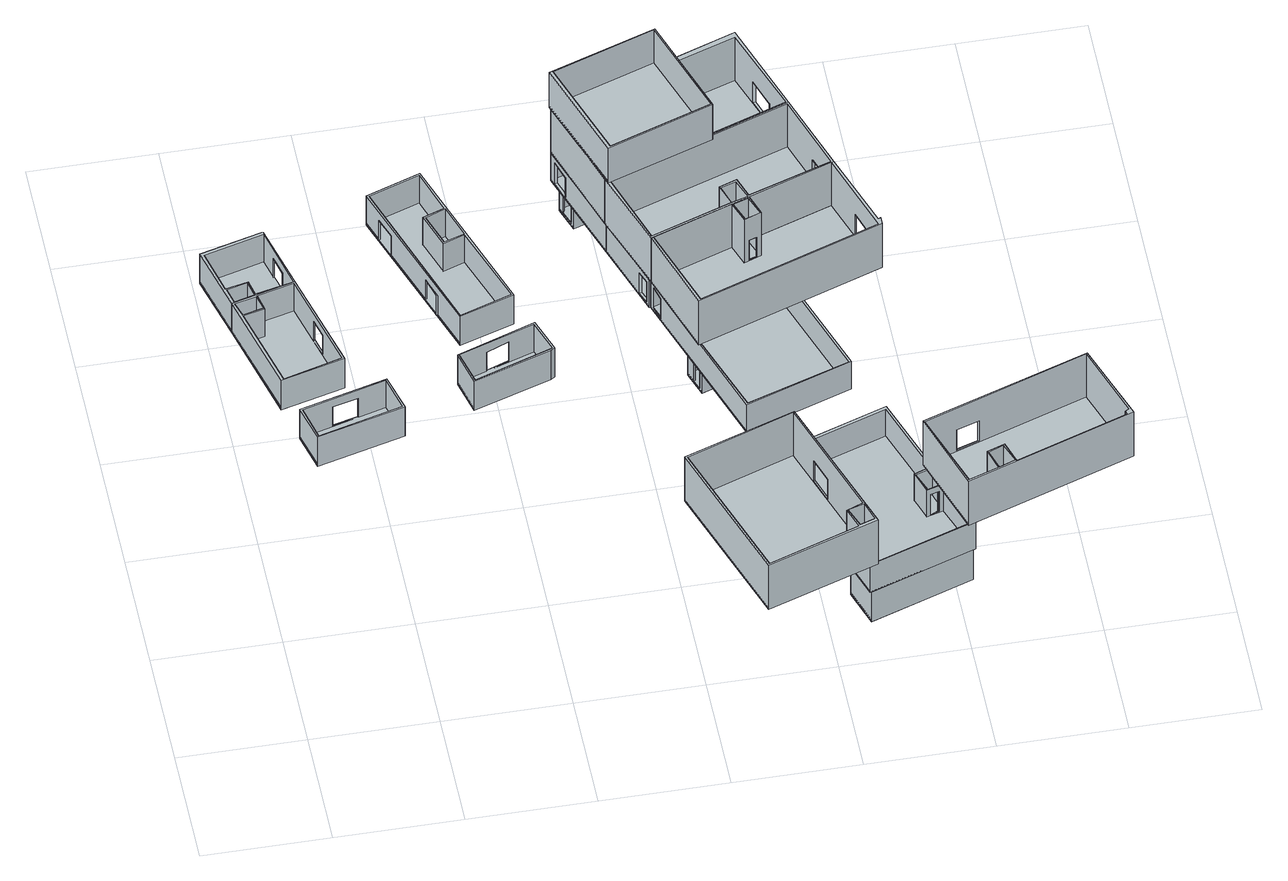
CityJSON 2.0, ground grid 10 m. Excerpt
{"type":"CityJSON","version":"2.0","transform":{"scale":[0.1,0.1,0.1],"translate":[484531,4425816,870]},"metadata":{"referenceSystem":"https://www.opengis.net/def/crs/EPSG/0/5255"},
"CityObjects":{
"object1":{"type":"GenericCityObject","attributes":{"name":"G_-1_19_Bağımsız Bölüm","geometrySuitability":1001,"integrationState":1004,"independentSectionNumber":"19","blockName":"G","takbisPropertyIdentityNumber":-1,"maksIdentityNumber":5136201208,"maksNumaratajIdentityNumber":733704373,"maksIntegrationState":1003,"registeredQuality":"İŞYERİ","registeredFloorDefinition":"B2","propertyLot":"58/44867","additionalNote":"-","independentSectionCardinalDirection":1001,"independentSectionUsage":1002,"partCount":2,"independentSectionPlanNetArea":39.37,"independentSectionPlanGrossArea":44.11,"independentSectionCalculatedArea":44.25,"class":"BagimsizBolum"},"geometry":[{"type":"MultiSurface","lod":"2","boundaries":[[[0,1,2,3]],[[4,5,6,7]],[[8,9,10,11],[12,13,14,15,16,17],[18,19,20,21]],[[3,11,8,2],[22,23,24,25]],[[2,8,9,1]],[[1,9,10,0]],[[0,10,11,3]],[[26,12,17,27]],[[28,13,12,26]],[[29,14,13,28],[30,31,32,33]],[[34,15,14,29]],[[35,16,15,34]],[[27,17,16,35]],[[36,21,20,37]],[[37,20,19,38]],[[38,19,18,39]],[[39,18,21,36]],[[22,30,33,25]],[[23,31,30,22]],[[24,32,31,23]],[[25,33,32,24]]]}]},
"object2":{"type":"GenericCityObject","attributes":{"name":"G_-1_20_Bağımsız Bölüm","geometrySuitability":1001,"integrationState":1004,"independentSectionNumber":"20","blockName":"G","takbisPropertyIdentityNumber":-1,"maksIdentityNumber":5313148818,"maksNumaratajIdentityNumber":759763162,"maksIntegrationState":1003,"registeredQuality":"İŞYERİ","registeredFloorDefinition":"B2","propertyLot":"39/44867","additionalNote":"-","independentSectionCardinalDirection":1001,"independentSectionUsage":1002,"partCount":2,"independentSectionPlanNetArea":22.18,"independentSectionPlanGrossArea":28.06,"independentSectionCalculatedArea":28.51,"class":"BagimsizBolum"},"geometry":[{"type":"MultiSurface","lod":"2","boundaries":[[[40,0,3,41,42]],[[43,7,6,44,45]],[[46,11,10,47,48],[49,50,51,52,53,54],[55,56,57,58]],[[42,48,46,41]],[[41,46,11,3],[59,60,61,62]],[[0,10,11,3]],[[0,10,47,40]],[[40,47,48,42]],[[63,49,54,64]],[[65,50,49,63]],[[66,51,50,65]],[[67,52,51,66]],[[68,53,52,67]],[[64,54,53,68],[69,70,71,72]],[[73,55,58,74]],[[75,56,55,73]],[[76,57,56,75]],[[74,58,57,76]],[[59,69,72,62]],[[60,70,69,59]],[[61,71,70,60]],[[62,72,71,61]]]}]},
"object3":{"type":"GenericCityObject","attributes":{"name":"G_-1_18_Bağımsız Bölüm","geometrySuitability":1001,"integrationState":1004,"independentSectionNumber":"18","blockName":"G","takbisPropertyIdentityNumber":-1,"maksIdentityNumber":5414365105,"maksNumaratajIdentityNumber":700401748,"maksIntegrationState":1003,"registeredQuality":"İŞYERİ","registeredFloorDefinition":"B2","propertyLot":"31/44867","additionalNote":"-","independentSectionCardinalDirection":1001,"independentSectionUsage":1002,"partCount":1,"independentSectionPlanNetArea":18.61,"independentSectionPlanGrossArea":22.44,"independentSectionCalculatedArea":21.83,"class":"BagimsizBolum"},"geometry":[{"type":"MultiSurface","lod":"2","boundaries":[[[77,78,79,80]],[[81,82,83,84]],[[85,86,87,88],[89,90,91,92]],[[80,88,85,79]],[[79,85,86,78]],[[78,86,87,77]],[[77,87,88,80],[93,94,95,96]],[[97,89,92,98]],[[99,90,89,97]],[[100,91,90,99]],[[98,92,91,100],[101,102,103,104]],[[93,101,104,96]],[[94,102,101,93]],[[95,103,102,94]],[[96,104,103,95]]]}]},
"object4":{"type":"GenericCityObject","attributes":{"name":"G_-1_21_Bağımsız Bölüm","geometrySuitability":1001,"integrationState":1004,"independentSectionNumber":"21","blockName":"G","takbisPropertyIdentityNumber":-1,"maksIdentityNumber":5085868072,"maksNumaratajIdentityNumber":736618869,"maksIntegrationState":1003,"registeredQuality":"İŞYERİ","registeredFloorDefinition":"B2","propertyLot":"29/44867","additionalNote":"-","independentSectionCardinalDirection":1001,"independentSectionUsage":1002,"partCount":1,"independentSectionPlanNetArea":15.2,"independentSectionPlanGrossArea":20.49,"independentSectionCalculatedArea":20.38,"class":"BagimsizBolum"},"geometry":[{"type":"MultiSurface","lod":"2","boundaries":[[[105,106,107,108,109]],[[110,111,112,113,114]],[[115,116,117,118,119],[120,121,122,123]],[[109,119,115,108]],[[108,115,116,107]],[[107,116,117,106]],[[106,117,118,105]],[[105,118,119,109],[124,125,126,127]],[[128,120,123,129]],[[130,121,120,128]],[[131,122,121,130]],[[129,123,122,131],[132,133,134,135]],[[124,132,135,127]],[[125,133,132,124]],[[126,134,133,125]],[[127,135,134,126]]]}]},
"object5":{"type":"GenericCityObject","attributes":{"name":"G_-1_22_Bağımsız Bölüm","geometrySuitability":1001,"integrationState":1004,"independentSectionNumber":"22","blockName":"G","takbisPropertyIdentityNumber":-1,"maksIdentityNumber":5162144306,"maksNumaratajIdentityNumber":739914604,"maksIntegrationState":1003,"registeredQuality":"İŞYERİ","registeredFloorDefinition":"B2","propertyLot":"83/44867","additionalNote":"-","independentSectionCardinalDirection":1001,"independentSectionUsage":1002,"partCount":2,"independentSectionPlanNetArea":52.18,"independentSectionPlanGrossArea":64.02,"independentSectionCalculatedArea":64.27,"class":"BagimsizBolum"},"geometry":[{"type":"MultiSurface","lod":"2","boundaries":[[[136,137,138,139]],[[140,141,142,143]],[[144,145,146,147],[148,149,150,151,152,153,154,155],[156,157,158,159]],[[139,147,144,138]],[[138,144,145,137]],[[137,145,146,136],[160,161,162,163],[164,165,166,167]],[[136,146,147,139]],[[168,155,154,169],[170,171,172,173],[174,175,176,177]],[[169,154,153,178]],[[178,153,152,179]],[[179,152,151,180]],[[180,151,150,181]],[[181,150,149,182]],[[182,149,148,183]],[[183,148,155,168]],[[184,159,158,185]],[[185,158,157,186]],[[186,157,156,187]],[[187,156,159,184]],[[160,170,173,163]],[[161,171,170,160]],[[162,172,171,161]],[[163,173,172,162]],[[164,174,177,167]],[[165,175,174,164]],[[166,176,175,165]],[[167,177,176,166]]]}]},
"object6":{"type":"GenericCityObject","attributes":{"name":"G_-1_12_Bağımsız Bölüm","geometrySuitability":1001,"integrationState":1004,"independentSectionNumber":"12","blockName":"G","takbisPropertyIdentityNumber":-1,"maksIdentityNumber":5111626643,"maksNumaratajIdentityNumber":695886507,"maksIntegrationState":1003,"registeredQuality":"İŞYERİ","registeredFloorDefinition":"2232.99","propertyLot":"157/44867","additionalNote":"-","independentSectionCardinalDirection":1005,"independentSectionUsage":1002,"partCount":2,"independentSectionPlanNetArea":108.83,"independentSectionPlanGrossArea":119.2,"independentSectionCalculatedArea":117.43,"class":"BagimsizBolum"},"geometry":[{"type":"MultiSurface","lod":"2","boundaries":[[[188,189,190,191]],[[192,193,194,195]],[[196,197,198,199],[200,201,202,203,204,205],[206,207,208,209]],[[191,199,196,190],[210,211,212,213]],[[190,196,197,189]],[[189,197,198,188]],[[188,198,199,191]],[[214,205,204,215]],[[215,204,203,216]],[[216,203,202,217]],[[217,202,201,218],[219,220,221,222]],[[218,201,200,223],[224,225,226,227]],[[223,200,205,214]],[[228,209,208,229]],[[229,208,207,230],[231,232,233,234]],[[230,207,206,235]],[[235,206,209,228]],[[210,219,222,213]],[[211,220,219,210]],[[212,221,220,211]],[[213,222,221,212]],[[224,232,233,227]],[[225,231,232,224]],[[226,234,231,225]],[[227,233,234,226]]]}]},
"object7":{"type":"GenericCityObject","attributes":{"name":"G_-1_4_Bağımsız Bölüm","geometrySuitability":1001,"integrationState":1004,"independentSectionNumber":"4","blockName":"G","takbisPropertyIdentityNumber":-1,"maksIdentityNumber":5488740324,"maksNumaratajIdentityNumber":747462802,"maksIntegrationState":1003,"registeredQuality":"İŞ YERİ","registeredFloorDefinition":"K1","propertyLot":"325/44867","additionalNote":"-","independentSectionCardinalDirection":1007,"independentSectionUsage":1002,"partCount":1,"independentSectionPlanNetArea":237.79,"independentSectionPlanGrossArea":254.12,"independentSectionCalculatedArea":78.38,"class":"BagimsizBolum"},"geometry":[{"type":"MultiSurface","lod":"2","boundaries":[[[236,237,238,239]],[[240,241,242,243]],[[244,245,246,247],[248,249,250,251]],[[239,247,244,238]],[[238,244,245,237]],[[237,245,246,236]],[[236,246,247,239]],[[252,248,251,253]],[[254,249,248,252]],[[255,250,249,254]],[[253,251,250,255]]]}]},
"object8":{"type":"GenericCityObject","attributes":{"name":"G_-1_4_Bağımsız Bölüm","geometrySuitability":1001,"integrationState":1004,"independentSectionNumber":"4","blockName":"G","takbisPropertyIdentityNumber":-1,"maksIdentityNumber":5488740324,"maksNumaratajIdentityNumber":747462802,"maksIntegrationState":1003,"registeredQuality":"İŞ YERİ","registeredInstallation":"EKLENTİ","registeredFloorDefinition":"B1","propertyLot":"325/44867","additionalNote":"-","independentSectionCardinalDirection":1001,"independentSectionUsage":1002,"partCount":3,"independentSectionPlanNetArea":237.79,"independentSectionPlanGrossArea":254.12,"independentSectionCalculatedArea":74.23,"class":"BagimsizBolum"},"geometry":[{"type":"MultiSurface","lod":"2","boundaries":[[[256,257,258,259,260,261,262,263]],[[264,265,266,267,268,269,270,271]],[[272,273,274,275,276,277,278,279],[280,281,282,283,284,285],[286,287,288,289],[290,291,292,293]],[[262,272,279,263]],[[261,273,272,262]],[[261,273,274,260],[294,295,296,297]],[[260,274,275,259]],[[259,275,276,258]],[[258,276,277,257],[298,299,300,301]],[[256,278,277,257]],[[263,279,278,256]],[[302,280,285,303]],[[304,281,280,302]],[[305,282,281,304],[306,307,308,309]],[[310,283,282,305]],[[311,284,283,310]],[[303,285,284,311],[312,313,314,315]],[[316,289,288,317]],[[317,288,287,318],[319,320,321,322]],[[318,287,286,323]],[[323,286,289,316]],[[324,293,292,325]],[[325,292,291,326]],[[326,291,290,327],[328,329,330,331]],[[327,290,293,324]],[[294,328,331,297]],[[295,329,328,294]],[[296,330,329,295]],[[297,331,330,296]],[[298,312,315,301]],[[299,313,312,298]],[[300,314,313,299]],[[301,315,314,300]],[[306,320,321,309]],[[307,319,320,306]],[[308,322,319,307]],[[309,321,322,308]]]}]},
"object9":{"type":"GenericCityObject","attributes":{"name":"G_-1_4_Bağımsız Bölüm","geometrySuitability":1001,"integrationState":1004,"independentSectionNumber":"4","blockName":"G","takbisPropertyIdentityNumber":-1,"maksIdentityNumber":5488740324,"maksNumaratajIdentityNumber":747462802,"maksIntegrationState":1003,"registeredQuality":"EKLENTİ","registeredFloorDefinition":"B2","propertyLot":"325/44867","additionalNote":"-","independentSectionCardinalDirection":1001,"independentSectionUsage":1006,"partCount":1,"independentSectionPlanNetArea":237.79,"independentSectionPlanGrossArea":254.12,"independentSectionCalculatedArea":17.71,"class":"BagimsizBolum"},"geometry":[{"type":"MultiSurface","lod":"2","boundaries":[[[332,333,334,335]],[[336,337,338,339]],[[340,341,342,343],[344,345,346,347]],[[335,343,340,334]],[[334,340,341,333]],[[333,341,342,332],[348,349,350,351]],[[335,343,342,332]],[[352,347,346,353],[354,355,356,357]],[[353,346,345,358]],[[358,345,344,359]],[[359,344,347,352]],[[348,354,357,351]],[[349,355,354,348]],[[350,356,355,349]],[[351,357,356,350]]]}]},
"object10":{"type":"GenericCityObject","attributes":{"name":"G_-1_3_Bağımsız Bölüm","geometrySuitability":1001,"integrationState":1004,"independentSectionNumber":"3","blockName":"G","takbisPropertyIdentityNumber":-1,"maksIdentityNumber":5292550323,"maksNumaratajIdentityNumber":713872406,"maksIntegrationState":1003,"registeredQuality":"İŞ YERİ","registeredInstallation":"EKLENTİ","registeredFloorDefinition":"B1","propertyLot":"53/44867","additionalNote":"-","independentSectionCardinalDirection":1001,"independentSectionUsage":1002,"partCount":3,"independentSectionPlanNetArea":36.2,"independentSectionPlanGrossArea":39.92,"independentSectionCalculatedArea":58.76,"class":"BagimsizBolum"},"geometry":[{"type":"MultiSurface","lod":"2","boundaries":[[[258,360,361,362,260,259]],[[266,363,364,365,268,267]],[[274,366,367,368,276,275],[369,370,371,372,373,374],[375,376,377,378],[379,380,381,382]],[[260,274,275,259]],[[260,274,366,362],[383,384,385,386]],[[361,367,366,362]],[[361,367,368,360]],[[360,368,276,258],[387,388,389,390]],[[259,275,276,258]],[[391,374,373,392]],[[392,373,372,393],[394,395,396,397]],[[393,372,371,398]],[[398,371,370,399]],[[399,370,369,400],[401,402,403,404]],[[400,369,374,391]],[[405,378,377,406]],[[406,377,376,407]],[[407,376,375,408]],[[408,375,378,405],[409,410,411,412]],[[413,382,381,414]],[[414,381,380,415]],[[415,380,379,416],[417,418,419,420]],[[416,379,382,413]],[[383,417,420,386]],[[384,418,417,383]],[[385,419,418,384]],[[386,420,419,385]],[[387,394,397,390]],[[388,395,394,387]],[[389,396,395,388]],[[390,397,396,389]],[[401,410,411,404]],[[402,409,410,401]],[[403,412,409,402]],[[404,411,412,403]]]}]},
"object11":{"type":"GenericCityObject","attributes":{"name":"G_-1_2_Bağımsız Bölüm","geometrySuitability":1001,"integrationState":1004,"independentSectionNumber":"2","blockName":"G","takbisPropertyIdentityNumber":-1,"maksIdentityNumber":5123169855,"maksNumaratajIdentityNumber":670115971,"maksIntegrationState":1003,"registeredQuality":"İŞ YERİ","registeredFloorDefinition":"B1","propertyLot":"175/44867","additionalNote":"-","independentSectionCardinalDirection":1001,"independentSectionUsage":1002,"partCount":2,"independentSectionPlanNetArea":121.32,"independentSectionPlanGrossArea":137.41,"independentSectionCalculatedArea":128.3,"class":"BagimsizBolum"},"geometry":[{"type":"MultiSurface","lod":"2","boundaries":[[[361,421,422,362]],[[423,424,364,363]],[[425,426,367,366],[427,428,429,430,431,432],[433,434,435,436]],[[362,366,425,422]],[[422,425,426,421]],[[421,426,367,361],[437,438,439,440]],[[361,367,366,362]],[[441,432,431,442],[437,443,444,440]],[[442,431,430,445]],[[445,430,429,446]],[[446,429,428,447],[448,449,450,451]],[[447,428,427,452]],[[452,427,432,441]],[[453,436,435,454]],[[454,435,434,455]],[[455,434,433,456]],[[456,433,436,453],[457,458,459,460]],[[438,443,437]],[[439,444,443,438]],[[440,444,439]],[[448,458,459,451]],[[449,457,458,448]],[[450,460,457,449]],[[451,459,460,450]]]}]},
"object12":{"type":"GenericCityObject","attributes":{"name":"G_-1_2_Bağımsız Bölüm","geometrySuitability":1001,"integrationState":1004,"independentSectionNumber":"2","blockName":"G","takbisPropertyIdentityNumber":-1,"maksIdentityNumber":5123169855,"maksNumaratajIdentityNumber":670115971,"maksIntegrationState":1003,"registeredQuality":"EKLENTİ","registeredFloorDefinition":"B2","propertyLot":"175/44867","additionalNote":"-","independentSectionCardinalDirection":1001,"independentSectionUsage":1006,"partCount":1,"independentSectionPlanNetArea":121.32,"independentSectionPlanGrossArea":137.41,"independentSectionCalculatedArea":17.69,"class":"BagimsizBolum"},"geometry":[{"type":"MultiSurface","lod":"2","boundaries":[[[461,462,463,464]],[[465,466,467,468]],[[469,470,471,472],[473,474,475,476]],[[464,472,469,463]],[[463,469,470,462]],[[462,470,471,461],[477,478,479,480]],[[461,471,472,464]],[[481,476,475,482],[483,484,485,486]],[[482,475,474,487]],[[487,474,473,488]],[[488,473,476,481]],[[477,483,486,480]],[[478,484,483,477]],[[479,485,484,478]],[[480,486,485,479]]]}]},
"object13":{"type":"GenericCityObject","attributes":{"name":"G_-1_1_Bağımsız Bölüm","geometrySuitability":1001,"integrationState":1004,"independentSectionNumber":"1","blockName":"G","takbisPropertyIdentityNumber":-1,"maksIdentityNumber":5176924701,"maksNumaratajIdentityNumber":705413466,"maksIntegrationState":1003,"registeredQuality":"İŞ YERİ","registeredInstallation":"EKLENTİ","registeredFloorDefinition":"B1","propertyLot":"155/44867","additionalNote":"-","independentSectionCardinalDirection":1001,"independentSectionUsage":1002,"partCount":2,"independentSectionPlanNetArea":108.46,"independentSectionPlanGrossArea":120.19,"independentSectionCalculatedArea":118.36,"class":"BagimsizBolum"},"geometry":[{"type":"MultiSurface","lod":"2","boundaries":[[[489,490,491,492]],[[493,494,495,496]],[[497,498,499,500],[501,502,503,504,505,506,507,508],[509,510,511,512]],[[492,500,497,491]],[[491,497,498,490]],[[490,498,499,489],[513,514,515,516]],[[489,499,500,492]],[[517,501,508,518]],[[519,502,501,517]],[[520,503,502,519],[521,522,523,524]],[[525,504,503,520]],[[526,505,504,525]],[[527,506,505,526]],[[528,507,506,527]],[[518,508,507,528],[529,530,531,532]],[[533,512,511,534]],[[534,511,510,535]],[[535,510,509,536]],[[536,509,512,533],[522,537,538,523]],[[513,529,532,516]],[[514,530,529,513]],[[515,531,530,514]],[[516,532,531,515]],[[521,537,538,524]],[[522,537,521]],[[524,538,523]]]}]},
"object14":{"type":"GenericCityObject","attributes":{"name":"G_-1_1_Bağımsız Bölüm","geometrySuitability":1001,"integrationState":1004,"independentSectionNumber":"1","blockName":"G","takbisPropertyIdentityNumber":-1,"maksIdentityNumber":5176924701,"maksNumaratajIdentityNumber":705413466,"maksIntegrationState":1003,"registeredQuality":"EKLENTİ","registeredFloorDefinition":"B2","propertyLot":"155/44867","additionalNote":"-","independentSectionCardinalDirection":1001,"independentSectionUsage":1006,"partCount":1,"independentSectionPlanNetArea":108.46,"independentSectionPlanGrossArea":120.19,"independentSectionCalculatedArea":27.57,"class":"BagimsizBolum"},"geometry":[{"type":"MultiSurface","lod":"2","boundaries":[[[539,540,541,542]],[[543,544,545,546]],[[547,548,549,550],[551,552,553,554]],[[542,550,547,541]],[[541,547,548,540]],[[540,548,549,539]],[[539,549,550,542],[555,556,557,558]],[[559,551,554,560]],[[561,552,551,559]],[[562,553,552,561]],[[560,554,553,562],[563,564,565,566]],[[555,563,566,558]],[[556,564,563,555]],[[557,565,564,556]],[[558,566,565,557]]]}]},
"object15":{"type":"GenericCityObject","attributes":{"name":"G_-1_4_Bağımsız Bölüm","geometrySuitability":1001,"integrationState":1004,"independentSectionNumber":"4","blockName":"G","takbisPropertyIdentityNumber":-1,"maksIdentityNumber":5488740324,"maksNumaratajIdentityNumber":747462802,"maksIntegrationState":1003,"registeredQuality":"İŞYERİ","registeredFloorDefinition":"2232.99","propertyLot":"325/44867","additionalNote":"-","independentSectionCardinalDirection":1001,"independentSectionUsage":1002,"partCount":1,"independentSectionPlanNetArea":237.79,"independentSectionPlanGrossArea":254.12,"independentSectionCalculatedArea":127.07,"class":"BagimsizBolum"},"geometry":[{"type":"MultiSurface","lod":"2","boundaries":[[[567,568,569,570,571,572]],[[573,574,575,576,577,578]],[[579,580,581,582,583,584],[585,586,587,588,589,590]],[[571,579,584,572]],[[570,580,579,571]],[[570,580,581,569],[591,592,593,594]],[[568,582,581,569]],[[568,582,583,567]],[[567,583,584,572]],[[595,590,589,596]],[[596,589,588,597]],[[597,588,587,598]],[[598,587,586,599]],[[599,586,585,600],[601,602,603,604]],[[600,585,590,595]],[[591,601,604,594]],[[592,602,601,591]],[[593,603,602,592]],[[594,604,603,593]]]}]},
"object16":{"type":"GenericCityObject","attributes":{"name":"G_-1_14_Bağımsız Bölüm","geometrySuitability":1001,"integrationState":1004,"independentSectionNumber":"14","blockName":"G","takbisPropertyIdentityNumber":-1,"maksIdentityNumber":5232125863,"maksNumaratajIdentityNumber":498720275,"maksIntegrationState":1003,"registeredQuality":"İŞYERİ","registeredFloorDefinition":"2232.99","propertyLot":"138/44867","additionalNote":"-","independentSectionCardinalDirection":1001,"independentSectionUsage":1002,"partCount":2,"independentSectionPlanNetArea":98.69,"independentSectionPlanGrossArea":106.3,"independentSectionCalculatedArea":106.97,"class":"BagimsizBolum"},"geometry":[{"type":"MultiSurface","lod":"2","boundaries":[[[568,605,606,569]],[[607,608,576,575]],[[609,610,582,581],[611,612,613,614,615,616,617,618],[619,620,621,614]],[[569,581,609,606],[622,623,624,625]],[[606,609,610,605]],[[605,610,582,568]],[[568,582,581,569]],[[626,618,617,627]],[[627,617,616,628]],[[628,616,615,629],[630,631,632,633]],[[629,615,614,634]],[[634,614,613,635]],[[635,613,612,636]],[[636,612,611,637]],[[637,611,618,626],[638,639,640,641]],[[634,614,621,642]],[[642,621,620,643],[644,645,646,647]],[[643,620,619,648]],[[648,619,614,634]],[[622,638,641,625]],[[623,639,638,622]],[[624,640,639,623]],[[625,641,640,624]],[[630,645,646,633]],[[631,644,645,630]],[[632,647,644,631]],[[633,646,647,632]]]}]},
"object17":{"type":"GenericCityObject","attributes":{"name":"G_-1_13_Bağımsız Bölüm","geometrySuitability":1001,"integrationState":1004,"independentSectionNumber":"13","blockName":"G","takbisPropertyIdentityNumber":-1,"maksIdentityNumber":5261284615,"maksNumaratajIdentityNumber":528125123,"maksIntegrationState":1003,"registeredQuality":"İŞYERİ","registeredFloorDefinition":"2232.99","propertyLot":"148/44867","additionalNote":"-","independentSectionCardinalDirection":1001,"independentSectionUsage":1002,"partCount":2,"independentSectionPlanNetArea":106.08,"independentSectionPlanGrossArea":114.53,"independentSectionCalculatedArea":113.06,"class":"BagimsizBolum"},"geometry":[{"type":"MultiSurface","lod":"2","boundaries":[[[605,649,650,651,652,606]],[[653,654,655,656,608,607]],[[657,658,659,660,610,609],[661,662,663,664,665,666,667,668],[669,670,671,672]],[[606,609,657,652],[673,674,675,676]],[[652,657,658,651]],[[651,658,659,650]],[[650,659,660,649]],[[649,660,610,605]],[[606,609,610,605]],[[677,668,667,678]],[[678,667,666,679]],[[679,666,665,680],[681,682,683,684]],[[680,665,664,685]],[[685,664,663,686]],[[686,663,662,687],[688,689,690,691]],[[687,662,661,692]],[[692,661,668,677]],[[693,672,671,694]],[[694,671,670,695]],[[695,670,669,696]],[[696,669,672,693],[697,698,699,700]],[[673,688,691,676]],[[674,689,688,673]],[[675,690,689,674]],[[676,691,690,675]],[[681,698,699,684]],[[682,697,698,681]],[[683,700,697,682]],[[684,699,700,683]]]}]},
"object18":{"type":"GenericCityObject","attributes":{"name":"G_-1_11_Bağımsız Bölüm","geometrySuitability":1001,"integrationState":1004,"independentSectionNumber":"11","blockName":"G","takbisPropertyIdentityNumber":-1,"maksIdentityNumber":5117332709,"maksNumaratajIdentityNumber":733390124,"maksIntegrationState":1003,"registeredQuality":"İŞYERİ","registeredFloorDefinition":"2232.99","propertyLot":"132/44867","additionalNote":"-","independentSectionCardinalDirection":1003,"independentSectionUsage":1002,"partCount":2,"independentSectionPlanNetArea":88.94,"independentSectionPlanGrossArea":99.76,"independentSectionCalculatedArea":97.23,"class":"BagimsizBolum"},"geometry":[{"type":"MultiSurface","lod":"2","boundaries":[[[701,702,703,704]],[[705,706,707,708]],[[709,710,711,712],[713,714,715,716,717,718,719,720,721,722],[723,724,725,726]],[[704,712,709,703]],[[703,709,710,702]],[[702,710,711,701]],[[701,711,712,704],[727,728,729,730]],[[731,722,721,732]],[[732,721,720,733]],[[733,720,719,734],[735,736,737,738]],[[734,719,718,739]],[[739,718,717,740]],[[740,717,716,741]],[[741,716,715,742],[743,744,745,746]],[[742,715,714,747]],[[747,714,713,748]],[[748,713,722,731]],[[749,726,725,750]],[[750,725,724,751],[752,753,754,755]],[[751,724,723,756]],[[756,723,726,749]],[[727,743,746,730]],[[728,744,743,727]],[[729,745,744,728]],[[730,746,745,729]],[[735,753,754,738]],[[736,752,753,735]],[[737,755,752,736]],[[738,754,755,737]]]}]}
},
"vertices":[
[20,413,8],[42,330,8],[92,343,8],[70,426,8],[92,343,10],[42,330,10],[20,413,10],[70,426,10],[92,343,40],[42,330,40],[20,413,40],[70,426,40],[44,331,40],[90,344,40],[69,424,40],[40,417,40],[43,403,40],[26,399,40],[42,404,40],[39,416,40],[22,412,40],[26,400,40],[83,377,31],[79,393,31],[79,393,10],[83,377,10],[44,331,10],[26,399,10],[90,344,10],[69,424,10],[82,377,31],[78,392,31],[78,392,10],[82,377,10],[40,417,10],[43,403,10],[26,400,10],[22,412,10],[39,416,10],[42,404,10],
[6,466,8],[56,479,8],[55,479,8],[56,479,10],[6,466,10],[55,479,10],[56,479,40],[6,466,40],[55,479,40],[9,464,40],[18,428,40],[36,432,40],[39,419,40],[69,426,40],[56,477,40],[22,414,40],[38,418,40],[35,431,40],[19,427,40],[65,444,31],[61,460,31],[61,460,10],[65,444,10],[9,464,10],[56,477,10],[18,428,10],[36,432,10],[39,419,10],[69,426,10],[64,444,31],[60,460,31],[60,460,10],[64,444,10],[22,414,10],[19,427,10],[38,418,10],[35,431,10],
[50,299,8],[58,269,8],[127,287,8],[119,317,8],[127,287,10],[58,269,10],[50,299,10],[119,317,10],[127,287,40],[58,269,40],[50,299,40],[119,317,40],[59,270,40],[125,288,40],[118,316,40],[52,298,40],[96,311,31],[76,306,31],[76,306,10],[96,311,10],[59,270,10],[52,298,10],[125,288,10],[118,316,10],[96,310,31],[76,305,31],[76,305,10],[96,310,10],
[175,331,8],[182,303,8],[244,323,8],[247,325,8],[237,353,8],[247,325,10],[244,323,10],[182,303,10],[175,331,10],[237,353,10],[247,325,40],[244,323,40],[182,303,40],[175,331,40],[237,353,40],[183,304,40],[245,325,40],[236,351,40],[176,331,40],[216,346,31],[198,339,31],[198,339,10],[216,346,10],[183,304,10],[176,331,10],[245,325,10],[236,351,10],[216,345,31],[198,338,31],[198,338,10],[216,345,10],
[138,501,8],[184,369,8],[227,383,8],[181,516,8],[227,383,10],[184,369,10],[138,501,10],[181,516,10],[227,383,40],[184,369,40],[138,501,40],[181,516,40],[225,384,40],[202,449,40],[185,443,40],[175,472,40],[192,478,40],[180,514,40],[140,500,40],[184,370,40],[202,450,40],[193,477,40],[177,471,40],[186,445,40],[167,418,31],[172,401,31],[172,401,10],[167,418,10],[144,483,31],[150,466,31],[150,466,10],[144,483,10],[184,370,10],[140,500,10],[168,418,31],[173,401,31],[173,401,10],[168,418,10],[145,483,31],[151,466,31],[151,466,10],[145,483,10],[180,514,10],[192,478,10],[175,472,10],[185,443,10],[202,449,10],[225,384,10],[186,445,10],[177,471,10],[193,477,10],[202,450,10],
[308,129,70],[349,10,70],[437,40,70],[396,159,70],[437,40,71],[349,10,71],[308,129,71],[396,159,71],[437,40,118],[349,10,118],[308,129,118],[396,159,118],[416,54,118],[429,59,118],[395,158,118],[310,128,118],[350,12,118],[422,37,118],[435,42,118],[430,58,118],[417,54,118],[423,38,118],[413,109,94],[406,130,94],[406,130,72],[413,109,72],[422,37,71],[350,12,71],[310,128,71],[395,158,71],[429,59,71],[412,109,94],[405,129,94],[405,129,72],[412,109,72],[416,54,71],[418,55,94],[425,57,94],[425,57,72],[418,55,72],[423,38,71],[417,54,71],[430,58,71],[425,56,94],[419,54,94],[419,54,72],[425,56,72],[435,42,71],
[274,493,118],[303,410,118],[387,439,118],[359,522,118],[387,439,120],[303,410,120],[274,493,120],[359,522,120],[387,439,156],[303,410,156],[274,493,156],[359,522,156],[277,493,156],[305,412,156],[386,440,156],[358,521,156],[277,493,120],[358,521,120],[305,412,120],[386,440,120],
[333,511,40],[275,491,40],[302,413,40],[360,433,40],[387,443,40],[361,518,40],[360,518,40],[359,520,40],[360,518,41],[361,518,41],[387,443,41],[360,433,41],[302,413,41],[275,491,41],[333,511,41],[359,520,41],[360,518,70],[361,518,70],[387,443,70],[360,433,70],[302,413,70],[275,491,70],[333,511,70],[359,520,70],[346,429,70],[340,446,70],[353,451,70],[333,510,70],[277,491,70],[303,415,70],[359,434,70],[353,450,70],[341,446,70],[347,430,70],[385,443,70],[358,519,70],[335,511,70],[361,435,70],[366,503,64],[362,514,64],[362,514,42],[366,503,42],[277,486,64],[282,470,64],[282,470,42],[277,486,42],[346,429,41],[303,415,41],[340,446,41],[353,451,41],[343,447,64],[348,449,64],[348,449,42],[343,447,42],[333,510,41],[277,491,41],[279,486,64],[284,471,64],[284,471,42],[279,486,42],[347,430,41],[341,446,41],[353,450,41],[348,448,64],[343,446,64],[343,446,42],[348,448,42],[359,434,41],[361,435,41],[335,511,41],[358,519,41],[385,443,41],[364,502,64],[360,514,64],[360,514,42],[364,502,42],
[281,489,8],[288,469,8],[367,496,8],[360,517,8],[367,496,10],[288,469,10],[281,489,10],[360,517,10],[367,496,40],[288,469,40],[281,489,40],[360,517,40],[362,495,40],[355,514,40],[283,489,40],[290,470,40],[283,485,31],[287,474,31],[287,474,10],[283,485,10],[290,470,10],[283,489,10],[284,486,31],[288,475,31],[288,475,10],[284,486,10],[355,514,10],[362,495,10],
[323,352,40],[324,352,40],[408,381,40],[408,381,41],[324,352,41],[323,352,41],[408,381,70],[324,352,70],[323,352,70],[365,415,70],[351,410,70],[345,427,70],[304,413,70],[325,353,70],[380,372,70],[365,416,70],[359,432,70],[346,427,70],[351,411,70],[406,381,70],[385,441,70],[361,433,70],[382,373,70],[393,424,64],[389,438,64],[389,438,42],[393,424,42],[318,366,64],[322,356,64],[322,356,42],[318,366,42],[380,372,41],[325,353,41],[304,413,41],[320,366,64],[324,356,64],[324,356,42],[320,366,42],[345,427,41],[351,410,41],[365,415,41],[359,413,64],[353,411,64],[353,411,42],[359,413,42],[351,411,41],[346,427,41],[359,432,41],[365,416,41],[352,412,64],[359,414,64],[359,414,42],[352,412,42],[382,373,41],[361,433,41],[385,441,41],[406,381,41],[392,423,64],[387,437,64],[387,437,42],[392,423,42],
[371,215,40],[455,244,40],[455,244,41],[371,215,41],[455,244,70],[371,215,70],[453,244,70],[412,363,70],[399,358,70],[393,375,70],[325,351,70],[372,217,70],[412,364,70],[407,380,70],[394,375,70],[400,359,70],[326,349,64],[329,337,64],[329,337,42],[326,349,42],[372,217,41],[325,351,41],[330,338,64],[330,338,42],[393,375,41],[399,358,41],[412,363,41],[408,361,64],[402,359,64],[402,359,42],[408,361,42],[453,244,41],[400,359,41],[394,375,41],[407,380,41],[412,364,41],[401,360,64],[408,362,64],[408,362,42],[401,360,42],
[344,309,8],[351,289,8],[429,316,8],[422,336,8],[429,316,10],[351,289,10],[344,309,10],[422,336,10],[429,316,40],[351,289,40],[344,309,40],[422,336,40],[424,315,40],[417,333,40],[345,309,40],[352,290,40],[347,300,31],[350,292,31],[350,292,10],[347,300,10],[352,290,10],[345,309,10],[348,301,31],[351,293,31],[351,293,10],[348,301,10],[417,333,10],[424,315,10],
[388,166,40],[431,40,40],[516,69,40],[472,195,40],[516,69,41],[431,40,41],[388,166,41],[472,195,41],[516,69,70],[431,40,70],[388,166,70],[472,195,70],[514,69,70],[499,110,70],[486,106,70],[480,124,70],[493,129,70],[471,192,70],[390,164,70],[432,41,70],[499,111,70],[494,127,70],[481,123,70],[487,107,70],[411,99,64],[418,78,64],[418,78,42],[411,99,42],[514,69,41],[432,41,41],[499,110,41],[486,106,41],[496,109,64],[489,107,64],[489,107,42],[496,109,42],[480,124,41],[493,129,41],[471,192,41],[390,164,41],[412,100,64],[419,79,64],[419,79,42],[412,100,42],[487,107,41],[481,123,41],[494,127,41],[499,111,41],[495,110,64],[495,110,42],
[422,70,8],[432,40,8],[514,68,8],[504,98,8],[514,68,10],[432,40,10],[422,70,10],[504,98,10],[514,68,40],[432,40,40],[422,70,40],[504,98,40],[432,41,40],[514,69,40],[504,97,40],[423,69,40],[464,85,31],[454,81,31],[454,81,10],[464,85,10],[432,41,10],[423,69,10],[514,69,10],[504,97,10],[465,83,31],[454,80,31],[454,80,10],[465,83,10],
[275,492,70],[301,414,70],[449,466,70],[423,542,70],[355,518,70],[354,520,70],[355,518,71],[423,542,71],[449,466,71],[301,414,71],[275,492,71],[354,520,71],[355,518,118],[423,542,118],[449,466,118],[301,414,118],[275,492,118],[354,520,118],[447,466,118],[422,537,118],[355,514,118],[353,519,118],[277,492,118],[303,416,118],[441,488,94],[433,512,94],[433,512,72],[441,488,72],[303,416,71],[277,492,71],[353,519,71],[355,514,71],[422,537,71],[447,466,71],[439,488,94],[431,512,94],[431,512,72],[439,488,72],
[324,350,70],[471,401,70],[471,401,71],[324,350,71],[471,401,118],[324,350,118],[448,464,118],[304,414,118],[325,352,118],[389,374,118],[383,391,118],[397,396,118],[403,379,118],[469,401,118],[402,378,118],[396,394,118],[384,390,118],[468,410,94],[462,428,94],[462,428,72],[468,410,72],[469,401,71],[403,379,71],[397,396,71],[383,391,71],[386,392,94],[395,395,94],[395,395,72],[386,392,72],[389,374,71],[325,352,71],[304,414,71],[448,464,71],[466,410,94],[460,427,94],[460,427,72],[466,410,72],[384,390,71],[396,394,71],[395,394,94],[387,391,94],[387,391,72],[395,394,72],[402,378,71],
[347,281,70],[495,333,70],[495,339,70],[493,338,70],[493,338,71],[495,339,71],[495,333,71],[347,281,71],[493,338,118],[495,339,118],[495,333,118],[347,281,118],[349,283,118],[492,333,118],[469,400,118],[403,377,118],[409,360,118],[395,355,118],[389,372,118],[326,350,118],[408,360,118],[402,376,118],[390,372,118],[396,356,118],[490,346,94],[482,368,94],[482,368,72],[490,346,72],[326,350,71],[389,372,71],[395,355,71],[409,360,71],[405,358,94],[399,356,94],[399,356,72],[405,358,72],[403,377,71],[469,400,71],[492,333,71],[488,345,94],[481,367,94],[481,367,72],[488,345,72],[349,283,71],[396,356,71],[390,372,71],[402,376,71],[408,360,71],[398,357,94],[405,359,94],[405,359,72],[398,357,72],
[488,132,70],[510,66,70],[643,112,70],[620,177,70],[643,112,71],[510,66,71],[488,132,71],[620,177,71],[643,112,118],[510,66,118],[488,132,118],[620,177,118],[637,114,118],[640,116,118],[619,176,118],[489,131,118],[511,68,118],[534,76,118],[529,93,118],[543,98,118],[549,80,118],[638,111,118],[548,81,118],[542,97,118],[530,92,118],[535,76,118],[532,147,94],[514,141,94],[514,141,72],[532,147,72],[638,111,71],[549,80,71],[543,98,71],[529,93,71],[532,94,94],[539,97,94],[539,97,72],[532,94,72],[534,76,71],[511,68,71],[489,131,71],[619,176,71],[533,146,94],[515,140,94],[515,140,72],[533,146,72],[640,116,71],[637,114,71],[535,76,71],[530,92,71],[542,97,71],[539,96,94],[532,93,94],[532,93,72],[539,96,72],[548,81,71]
]}
